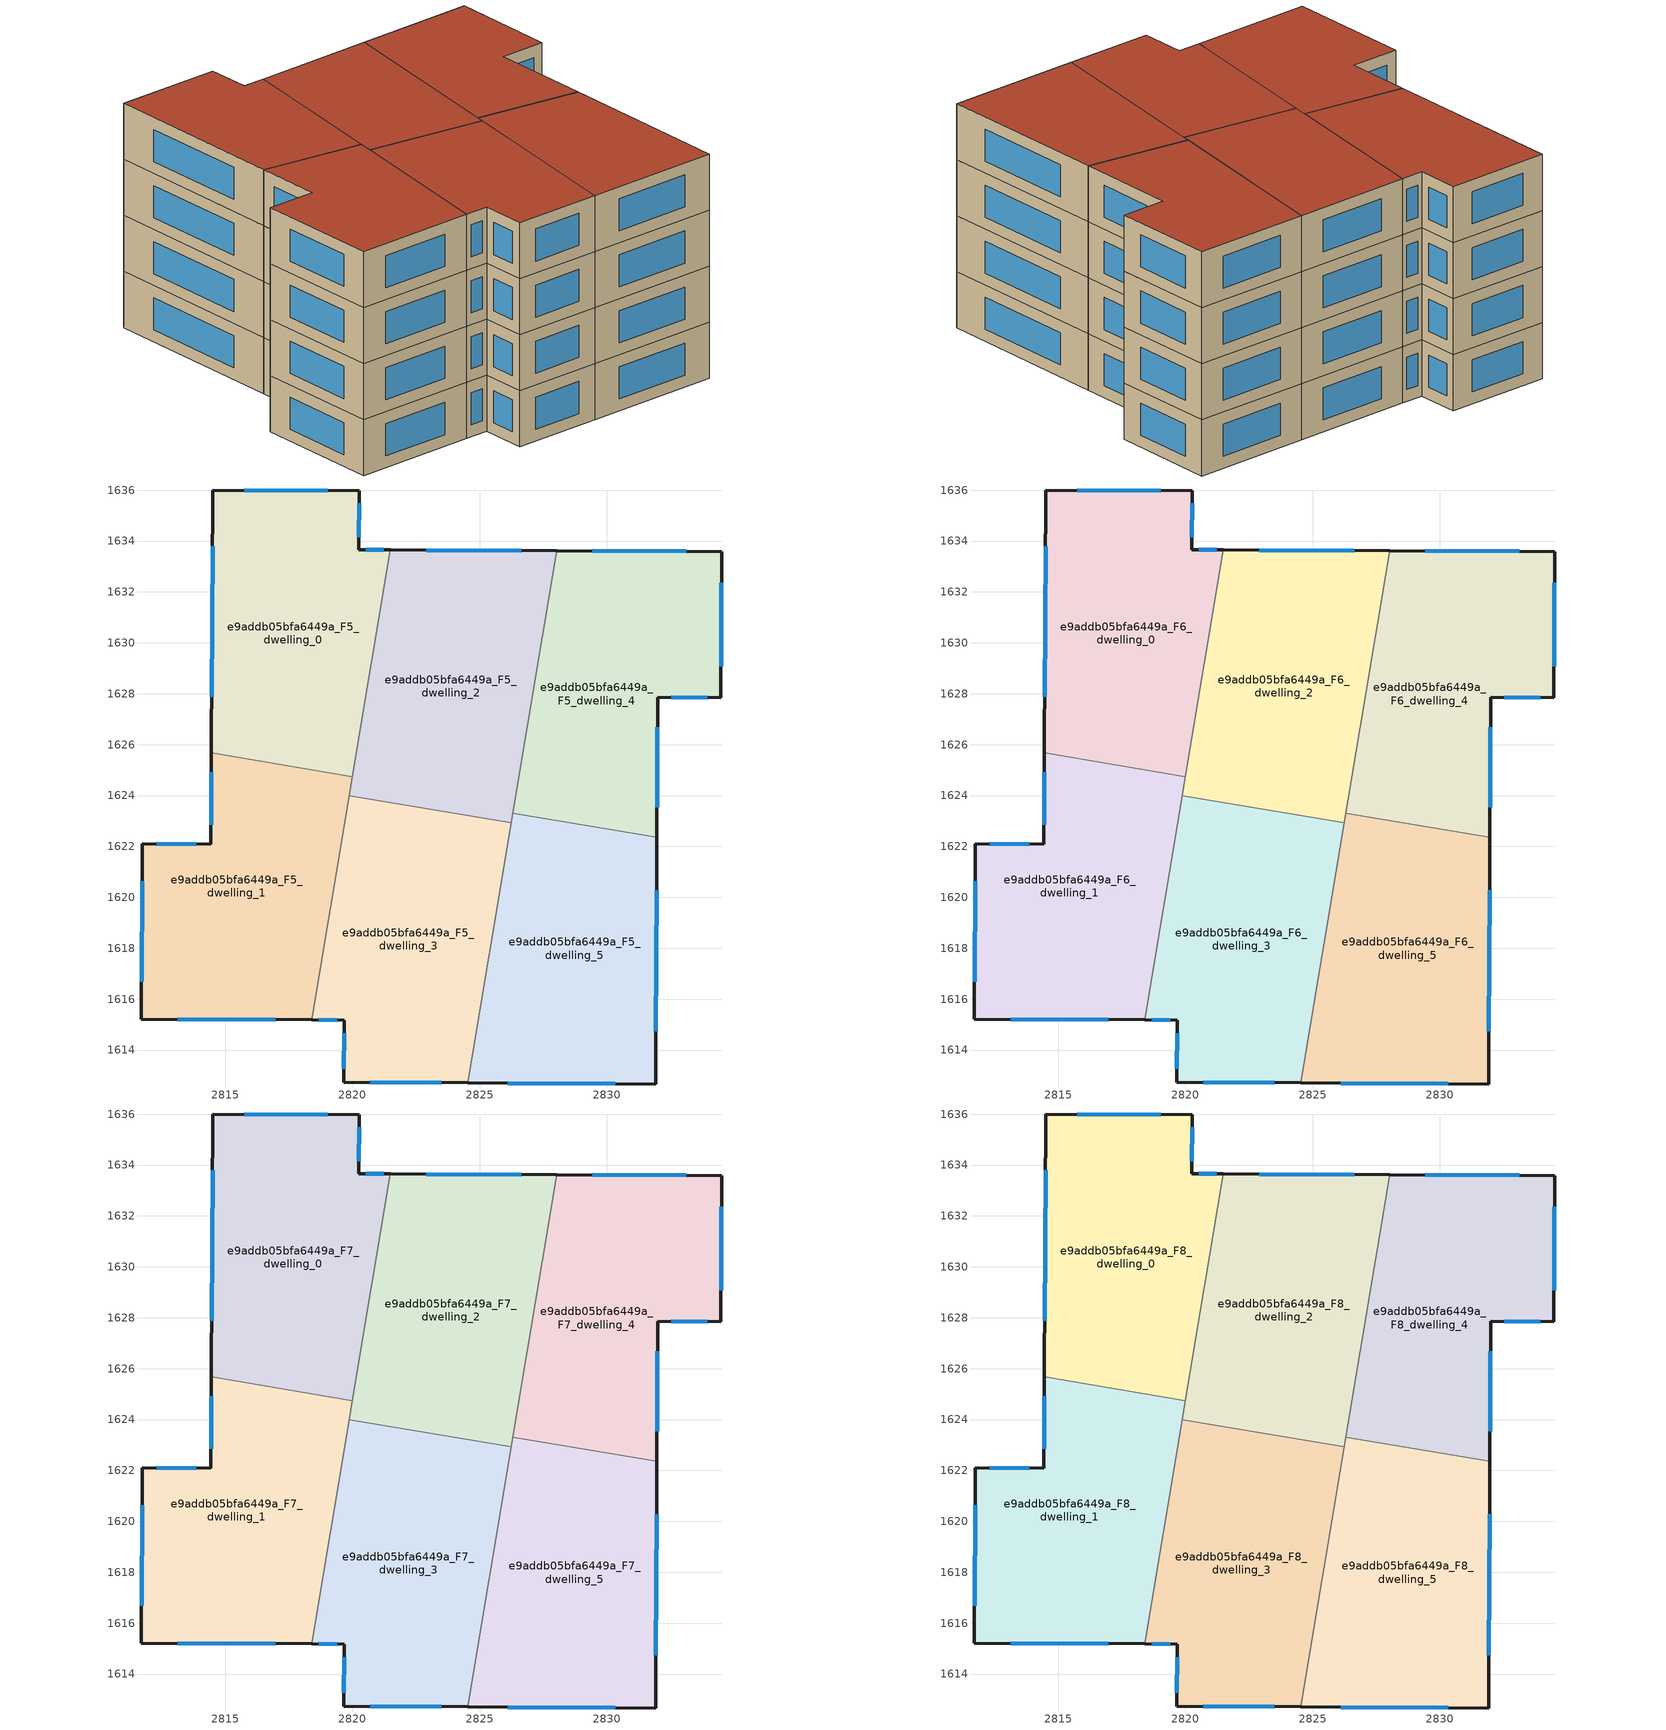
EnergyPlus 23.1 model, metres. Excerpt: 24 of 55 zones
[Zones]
e9addb05bfa6449a_F5_dwelling_0
 floor to e9addb05bfa6449a_F4_dwelling_0 (EU_floor_Construction): 2820.27,1635.98 2820.26,1633.66 2821.49,1633.65 2820,1624.75 2814.46,1625.67 2814.52,1636 z15
 wall outside (EU_wall_Construction): 2821.49,1633.65 2820.26,1633.66 2820.27,1635.98 2814.52,1636 2814.46,1625.67 z15:18
 wall to e9addb05bfa6449a_F5_dwelling_1 (EU_wall_Construction): 2814.46,1625.67 2820,1624.75 z15:18
 wall to e9addb05bfa6449a_F5_dwelling_2 (EU_wall_Construction): 2820,1624.75 2821.49,1633.65 z15:18
 window (EU_Window_Construction): 2820.26,1634.15 2820.27,1635.48 / 2821.23,1633.65 2820.52,1633.65 / 2814.51,1633.79 2814.48,1627.89 / 2819.04,1635.98 2815.75,1636 z15.64:17.36
e9addb05bfa6449a_F5_dwelling_1
 floor to e9addb05bfa6449a_F4_dwelling_1 (EU_floor_Construction): 2820,1624.75 2818.4,1615.18 2811.71,1615.22 2811.74,1622.1 2814.44,1622.09 2814.46,1625.67 z15
 wall outside (EU_wall_Construction): 2814.46,1625.67 2814.44,1622.09 2811.74,1622.1 2811.71,1615.22 2818.4,1615.18 z15:18
 wall to e9addb05bfa6449a_F5_dwelling_3 (EU_wall_Construction): 2818.4,1615.18 2819.87,1623.99 z15:18
 wall to e9addb05bfa6449a_F5_dwelling_2 (EU_wall_Construction): 2819.87,1623.99 2820,1624.75 z15:18
 window (EU_Window_Construction): 2813.14,1615.21 2816.96,1615.19 / 2811.74,1620.62 2811.72,1616.69 / 2813.87,1622.09 2812.32,1622.1 / 2814.46,1624.91 2814.45,1622.85 z15.64:17.36
e9addb05bfa6449a_F5_dwelling_2
 floor to e9addb05bfa6449a_F4_dwelling_2 (EU_floor_Construction): 2828.04,1633.62 2826.24,1622.92 2819.87,1623.99 2821.49,1633.65 z15
 wall outside (EU_wall_Construction): 2828.04,1633.62 2821.49,1633.65 z15:18
 wall to e9addb05bfa6449a_F5_dwelling_3 (EU_wall_Construction): 2819.87,1623.99 2826.24,1622.92 z15:18
 wall to e9addb05bfa6449a_F5_dwelling_4 (EU_wall_Construction): 2826.31,1623.31 2828.04,1633.62 z15:18
 wall to e9addb05bfa6449a_F5_dwelling_5 (EU_wall_Construction): 2826.24,1622.92 2826.31,1623.31 z15:18
 window (EU_Window_Construction): 2826.64,1633.62 2822.9,1633.64 z15.64:17.36
e9addb05bfa6449a_F5_dwelling_3
 floor to e9addb05bfa6449a_F4_dwelling_3 (EU_floor_Construction): 2826.24,1622.92 2824.53,1612.71 2819.66,1612.74 2819.68,1615.18 2818.4,1615.18 2819.87,1623.99 z15
 wall outside (EU_wall_Construction): 2818.4,1615.18 2819.68,1615.18 2819.66,1612.74 2824.53,1612.71 z15:18
 wall to e9addb05bfa6449a_F5_dwelling_5 (EU_wall_Construction): 2824.53,1612.71 2826.24,1622.92 z15:18
 window (EU_Window_Construction): 2820.7,1612.73 2823.49,1612.71 / 2819.68,1614.65 2819.66,1613.26 / 2818.67,1615.18 2819.4,1615.18 z15.64:17.36
e9addb05bfa6449a_F5_dwelling_4
 floor to e9addb05bfa6449a_F4_dwelling_4 (EU_floor_Construction): 2834.51,1633.59 2834.48,1627.85 2831.99,1627.86 2831.97,1622.36 2826.31,1623.31 2828.04,1633.62 z15
 wall outside (EU_wall_Construction): 2831.97,1622.36 2831.99,1627.86 2834.48,1627.85 2834.51,1633.59 2828.04,1633.62 z15:18
 wall to e9addb05bfa6449a_F5_dwelling_5 (EU_wall_Construction): 2826.31,1623.31 2831.97,1622.36 z15:18
 window (EU_Window_Construction): 2834.49,1629.08 2834.5,1632.36 / 2832.53,1627.86 2833.95,1627.85 / 2831.97,1623.54 2831.99,1626.68 / 2833.12,1633.59 2829.42,1633.61 z15.64:17.36
e9addb05bfa6449a_F5_dwelling_5
 floor to e9addb05bfa6449a_F4_dwelling_5 (EU_floor_Construction): 2831.97,1622.36 2831.92,1612.67 2824.53,1612.71 2826.31,1623.31 z15
 wall outside (EU_wall_Construction): 2824.53,1612.71 2831.92,1612.67 2831.97,1622.36 z15:18
 window (EU_Window_Construction): 2831.93,1614.74 2831.96,1620.28 / 2826.11,1612.7 2830.34,1612.67 z15.64:17.36
e9addb05bfa6449a_F6_dwelling_0
 floor to e9addb05bfa6449a_F5_dwelling_0 (EU_floor_Construction): 2820.27,1635.98 2820.26,1633.66 2821.49,1633.65 2820,1624.75 2814.46,1625.67 2814.52,1636 z18
 wall outside (EU_wall_Construction): 2821.49,1633.65 2820.26,1633.66 2820.27,1635.98 2814.52,1636 2814.46,1625.67 z18:21
 wall to e9addb05bfa6449a_F6_dwelling_1 (EU_wall_Construction): 2814.46,1625.67 2820,1624.75 z18:21
 wall to e9addb05bfa6449a_F6_dwelling_2 (EU_wall_Construction): 2820,1624.75 2821.49,1633.65 z18:21
 window (EU_Window_Construction): 2820.26,1634.15 2820.27,1635.48 / 2821.23,1633.65 2820.52,1633.65 / 2814.51,1633.79 2814.48,1627.89 / 2819.04,1635.98 2815.75,1636 z18.64:20.36
e9addb05bfa6449a_F6_dwelling_1
 floor to e9addb05bfa6449a_F5_dwelling_1 (EU_floor_Construction): 2820,1624.75 2818.4,1615.18 2811.71,1615.22 2811.74,1622.1 2814.44,1622.09 2814.46,1625.67 z18
 wall outside (EU_wall_Construction): 2814.46,1625.67 2814.44,1622.09 2811.74,1622.1 2811.71,1615.22 2818.4,1615.18 z18:21
 wall to e9addb05bfa6449a_F6_dwelling_3 (EU_wall_Construction): 2818.4,1615.18 2819.87,1623.99 z18:21
 wall to e9addb05bfa6449a_F6_dwelling_2 (EU_wall_Construction): 2819.87,1623.99 2820,1624.75 z18:21
 window (EU_Window_Construction): 2813.14,1615.21 2816.96,1615.19 / 2811.74,1620.62 2811.72,1616.69 / 2813.87,1622.09 2812.32,1622.1 / 2814.46,1624.91 2814.45,1622.85 z18.64:20.36
e9addb05bfa6449a_F6_dwelling_2
 floor to e9addb05bfa6449a_F5_dwelling_2 (EU_floor_Construction): 2828.04,1633.62 2826.24,1622.92 2819.87,1623.99 2821.49,1633.65 z18
 wall outside (EU_wall_Construction): 2828.04,1633.62 2821.49,1633.65 z18:21
 wall to e9addb05bfa6449a_F6_dwelling_3 (EU_wall_Construction): 2819.87,1623.99 2826.24,1622.92 z18:21
 wall to e9addb05bfa6449a_F6_dwelling_4 (EU_wall_Construction): 2826.31,1623.31 2828.04,1633.62 z18:21
 wall to e9addb05bfa6449a_F6_dwelling_5 (EU_wall_Construction): 2826.24,1622.92 2826.31,1623.31 z18:21
 window (EU_Window_Construction): 2826.64,1633.62 2822.9,1633.64 z18.64:20.36
e9addb05bfa6449a_F6_dwelling_3
 floor to e9addb05bfa6449a_F5_dwelling_3 (EU_floor_Construction): 2826.24,1622.92 2824.53,1612.71 2819.66,1612.74 2819.68,1615.18 2818.4,1615.18 2819.87,1623.99 z18
 wall outside (EU_wall_Construction): 2818.4,1615.18 2819.68,1615.18 2819.66,1612.74 2824.53,1612.71 z18:21
 wall to e9addb05bfa6449a_F6_dwelling_5 (EU_wall_Construction): 2824.53,1612.71 2826.24,1622.92 z18:21
 window (EU_Window_Construction): 2820.7,1612.73 2823.49,1612.71 / 2819.68,1614.65 2819.66,1613.26 / 2818.67,1615.18 2819.4,1615.18 z18.64:20.36
e9addb05bfa6449a_F6_dwelling_4
 floor to e9addb05bfa6449a_F5_dwelling_4 (EU_floor_Construction): 2834.51,1633.59 2834.48,1627.85 2831.99,1627.86 2831.97,1622.36 2826.31,1623.31 2828.04,1633.62 z18
 wall outside (EU_wall_Construction): 2831.97,1622.36 2831.99,1627.86 2834.48,1627.85 2834.51,1633.59 2828.04,1633.62 z18:21
 wall to e9addb05bfa6449a_F6_dwelling_5 (EU_wall_Construction): 2826.31,1623.31 2831.97,1622.36 z18:21
 window (EU_Window_Construction): 2834.49,1629.08 2834.5,1632.36 / 2832.53,1627.86 2833.95,1627.85 / 2831.97,1623.54 2831.99,1626.68 / 2833.12,1633.59 2829.42,1633.61 z18.64:20.36
e9addb05bfa6449a_F6_dwelling_5
 floor to e9addb05bfa6449a_F5_dwelling_5 (EU_floor_Construction): 2831.97,1622.36 2831.92,1612.67 2824.53,1612.71 2826.31,1623.31 z18
 wall outside (EU_wall_Construction): 2824.53,1612.71 2831.92,1612.67 2831.97,1622.36 z18:21
 window (EU_Window_Construction): 2831.93,1614.74 2831.96,1620.28 / 2826.11,1612.7 2830.34,1612.67 z18.64:20.36
e9addb05bfa6449a_F7_dwelling_0
 floor to e9addb05bfa6449a_F6_dwelling_0 (EU_floor_Construction): 2820.27,1635.98 2820.26,1633.66 2821.49,1633.65 2820,1624.75 2814.46,1625.67 2814.52,1636 z21
 wall outside (EU_wall_Construction): 2821.49,1633.65 2820.26,1633.66 2820.27,1635.98 2814.52,1636 2814.46,1625.67 z21:24
 wall to e9addb05bfa6449a_F7_dwelling_1 (EU_wall_Construction): 2814.46,1625.67 2820,1624.75 z21:24
 wall to e9addb05bfa6449a_F7_dwelling_2 (EU_wall_Construction): 2820,1624.75 2821.49,1633.65 z21:24
 window (EU_Window_Construction): 2820.26,1634.15 2820.27,1635.48 / 2821.23,1633.65 2820.52,1633.65 / 2814.51,1633.79 2814.48,1627.89 / 2819.04,1635.98 2815.75,1636 z21.64:23.36
e9addb05bfa6449a_F7_dwelling_1
 floor to e9addb05bfa6449a_F6_dwelling_1 (EU_floor_Construction): 2820,1624.75 2818.4,1615.18 2811.71,1615.22 2811.74,1622.1 2814.44,1622.09 2814.46,1625.67 z21
 wall outside (EU_wall_Construction): 2814.46,1625.67 2814.44,1622.09 2811.74,1622.1 2811.71,1615.22 2818.4,1615.18 z21:24
 wall to e9addb05bfa6449a_F7_dwelling_3 (EU_wall_Construction): 2818.4,1615.18 2819.87,1623.99 z21:24
 wall to e9addb05bfa6449a_F7_dwelling_2 (EU_wall_Construction): 2819.87,1623.99 2820,1624.75 z21:24
 window (EU_Window_Construction): 2813.14,1615.21 2816.96,1615.19 / 2811.74,1620.62 2811.72,1616.69 / 2813.87,1622.09 2812.32,1622.1 / 2814.46,1624.91 2814.45,1622.85 z21.64:23.36
e9addb05bfa6449a_F7_dwelling_2
 floor to e9addb05bfa6449a_F6_dwelling_2 (EU_floor_Construction): 2828.04,1633.62 2826.24,1622.92 2819.87,1623.99 2821.49,1633.65 z21
 wall outside (EU_wall_Construction): 2828.04,1633.62 2821.49,1633.65 z21:24
 wall to e9addb05bfa6449a_F7_dwelling_3 (EU_wall_Construction): 2819.87,1623.99 2826.24,1622.92 z21:24
 wall to e9addb05bfa6449a_F7_dwelling_4 (EU_wall_Construction): 2826.31,1623.31 2828.04,1633.62 z21:24
 wall to e9addb05bfa6449a_F7_dwelling_5 (EU_wall_Construction): 2826.24,1622.92 2826.31,1623.31 z21:24
 window (EU_Window_Construction): 2826.64,1633.62 2822.9,1633.64 z21.64:23.36
e9addb05bfa6449a_F7_dwelling_3
 floor to e9addb05bfa6449a_F6_dwelling_3 (EU_floor_Construction): 2826.24,1622.92 2824.53,1612.71 2819.66,1612.74 2819.68,1615.18 2818.4,1615.18 2819.87,1623.99 z21
 wall outside (EU_wall_Construction): 2818.4,1615.18 2819.68,1615.18 2819.66,1612.74 2824.53,1612.71 z21:24
 wall to e9addb05bfa6449a_F7_dwelling_5 (EU_wall_Construction): 2824.53,1612.71 2826.24,1622.92 z21:24
 window (EU_Window_Construction): 2820.7,1612.73 2823.49,1612.71 / 2819.68,1614.65 2819.66,1613.26 / 2818.67,1615.18 2819.4,1615.18 z21.64:23.36
e9addb05bfa6449a_F7_dwelling_4
 floor to e9addb05bfa6449a_F6_dwelling_4 (EU_floor_Construction): 2834.51,1633.59 2834.48,1627.85 2831.99,1627.86 2831.97,1622.36 2826.31,1623.31 2828.04,1633.62 z21
 wall outside (EU_wall_Construction): 2831.97,1622.36 2831.99,1627.86 2834.48,1627.85 2834.51,1633.59 2828.04,1633.62 z21:24
 wall to e9addb05bfa6449a_F7_dwelling_5 (EU_wall_Construction): 2826.31,1623.31 2831.97,1622.36 z21:24
 window (EU_Window_Construction): 2834.49,1629.08 2834.5,1632.36 / 2832.53,1627.86 2833.95,1627.85 / 2831.97,1623.54 2831.99,1626.68 / 2833.12,1633.59 2829.42,1633.61 z21.64:23.36
e9addb05bfa6449a_F7_dwelling_5
 floor to e9addb05bfa6449a_F6_dwelling_5 (EU_floor_Construction): 2831.97,1622.36 2831.92,1612.67 2824.53,1612.71 2826.31,1623.31 z21
 wall outside (EU_wall_Construction): 2824.53,1612.71 2831.92,1612.67 2831.97,1622.36 z21:24
 window (EU_Window_Construction): 2831.93,1614.74 2831.96,1620.28 / 2826.11,1612.7 2830.34,1612.67 z21.64:23.36
e9addb05bfa6449a_F8_dwelling_0
 floor to e9addb05bfa6449a_F7_dwelling_0 (EU_floor_Construction): 2820.27,1635.98 2820.26,1633.66 2821.49,1633.65 2820,1624.75 2814.46,1625.67 2814.52,1636 z24
 wall outside (EU_wall_Construction): 2821.49,1633.65 2820.26,1633.66 2820.27,1635.98 2814.52,1636 2814.46,1625.67 z24:27
 wall to e9addb05bfa6449a_F8_dwelling_1 (EU_wall_Construction): 2814.46,1625.67 2820,1624.75 z24:27
 wall to e9addb05bfa6449a_F8_dwelling_2 (EU_wall_Construction): 2820,1624.75 2821.49,1633.65 z24:27
 window (EU_Window_Construction): 2820.26,1634.15 2820.27,1635.48 / 2821.23,1633.65 2820.52,1633.65 / 2814.51,1633.79 2814.48,1627.89 / 2819.04,1635.98 2815.75,1636 z24.64:26.36
 roof outside (EU_roof_Construction): 2820,1624.75 2821.49,1633.65 2820.26,1633.66 2820.27,1635.98 2814.52,1636 2814.46,1625.67 z27
e9addb05bfa6449a_F8_dwelling_1
 floor to e9addb05bfa6449a_F7_dwelling_1 (EU_floor_Construction): 2820,1624.75 2818.4,1615.18 2811.71,1615.22 2811.74,1622.1 2814.44,1622.09 2814.46,1625.67 z24
 wall outside (EU_wall_Construction): 2814.46,1625.67 2814.44,1622.09 2811.74,1622.1 2811.71,1615.22 2818.4,1615.18 z24:27
 wall to e9addb05bfa6449a_F8_dwelling_3 (EU_wall_Construction): 2818.4,1615.18 2819.87,1623.99 z24:27
 wall to e9addb05bfa6449a_F8_dwelling_2 (EU_wall_Construction): 2819.87,1623.99 2820,1624.75 z24:27
 window (EU_Window_Construction): 2813.14,1615.21 2816.96,1615.19 / 2811.74,1620.62 2811.72,1616.69 / 2813.87,1622.09 2812.32,1622.1 / 2814.46,1624.91 2814.45,1622.85 z24.64:26.36
 roof outside (EU_roof_Construction): 2818.4,1615.18 2820,1624.75 2814.46,1625.67 2814.44,1622.09 2811.74,1622.1 2811.71,1615.22 z27
e9addb05bfa6449a_F8_dwelling_2
 floor to e9addb05bfa6449a_F7_dwelling_2 (EU_floor_Construction): 2828.04,1633.62 2826.24,1622.92 2819.87,1623.99 2821.49,1633.65 z24
 wall outside (EU_wall_Construction): 2828.04,1633.62 2821.49,1633.65 z24:27
 wall to e9addb05bfa6449a_F8_dwelling_3 (EU_wall_Construction): 2819.87,1623.99 2826.24,1622.92 z24:27
 wall to e9addb05bfa6449a_F8_dwelling_4 (EU_wall_Construction): 2826.31,1623.31 2828.04,1633.62 z24:27
 wall to e9addb05bfa6449a_F8_dwelling_5 (EU_wall_Construction): 2826.24,1622.92 2826.31,1623.31 z24:27
 window (EU_Window_Construction): 2826.64,1633.62 2822.9,1633.64 z24.64:26.36
 roof outside (EU_roof_Construction): 2826.24,1622.92 2828.04,1633.62 2821.49,1633.65 2819.87,1623.99 z27
e9addb05bfa6449a_F8_dwelling_3
 floor to e9addb05bfa6449a_F7_dwelling_3 (EU_floor_Construction): 2826.24,1622.92 2824.53,1612.71 2819.66,1612.74 2819.68,1615.18 2818.4,1615.18 2819.87,1623.99 z24
 wall outside (EU_wall_Construction): 2818.4,1615.18 2819.68,1615.18 2819.66,1612.74 2824.53,1612.71 z24:27
 wall to e9addb05bfa6449a_F8_dwelling_5 (EU_wall_Construction): 2824.53,1612.71 2826.24,1622.92 z24:27
 window (EU_Window_Construction): 2820.7,1612.73 2823.49,1612.71 / 2819.68,1614.65 2819.66,1613.26 / 2818.67,1615.18 2819.4,1615.18 z24.64:26.36
 roof outside (EU_roof_Construction): 2824.53,1612.71 2826.24,1622.92 2819.87,1623.99 2818.4,1615.18 2819.68,1615.18 2819.66,1612.74 z27
e9addb05bfa6449a_F8_dwelling_4
 floor to e9addb05bfa6449a_F7_dwelling_4 (EU_floor_Construction): 2834.51,1633.59 2834.48,1627.85 2831.99,1627.86 2831.97,1622.36 2826.31,1623.31 2828.04,1633.62 z24
 wall outside (EU_wall_Construction): 2831.97,1622.36 2831.99,1627.86 2834.48,1627.85 2834.51,1633.59 2828.04,1633.62 z24:27
 wall to e9addb05bfa6449a_F8_dwelling_5 (EU_wall_Construction): 2826.31,1623.31 2831.97,1622.36 z24:27
 window (EU_Window_Construction): 2834.49,1629.08 2834.5,1632.36 / 2832.53,1627.86 2833.95,1627.85 / 2831.97,1623.54 2831.99,1626.68 / 2833.12,1633.59 2829.42,1633.61 z24.64:26.36
 roof outside (EU_roof_Construction): 2831.97,1622.36 2831.99,1627.86 2834.48,1627.85 2834.51,1633.59 2828.04,1633.62 2826.31,1623.31 z27
e9addb05bfa6449a_F8_dwelling_5
 floor to e9addb05bfa6449a_F7_dwelling_5 (EU_floor_Construction): 2831.97,1622.36 2831.92,1612.67 2824.53,1612.71 2826.31,1623.31 z24
 wall outside (EU_wall_Construction): 2824.53,1612.71 2831.92,1612.67 2831.97,1622.36 z24:27
 window (EU_Window_Construction): 2831.93,1614.74 2831.96,1620.28 / 2826.11,1612.7 2830.34,1612.67 z24.64:26.36
 roof outside (EU_roof_Construction): 2831.92,1612.67 2831.97,1622.36 2826.31,1623.31 2824.53,1612.71 z27
[Building]
EU S2 Campaign: North Axis=0; Terrain=City; Solar Distribution=FullExterior
[Site:Location]
Yerevan-Zvartnots.Intl.AP: Latitude=40.15; Longitude=44.383; Time Zone=4; Elevation=854
[SizingPeriod:WeatherFileDays]
AnnualSizingPeriod: Begin Month=1; Begin Day of Month=1; End Month=12; End Day of Month=31; Day of Week for Start Day=Monday; Use Weather File Daylight Saving Period=No; Use Weather File Rain and Snow Indicators=No
[MATERIAL]
EU_InternalMass_Material: Roughness=MediumRough; Thickness=0.1; Conductivity=1; Density=1800; Specific Heat=900; Thermal Absorptance=0.9; Solar Absorptance=0.7; Visible Absorptance=0.7
[MATERIAL:NOMASS] Roughness=MediumRough; Thermal Absorptance=0.9; Solar Absorptance=0.7; Visible Absorptance=0.7
Name | Thermal Resistance
EU_wall_NoMass | 1.05043
EU_roof_NoMass | 1.45357
EU_floor_NoMass | 0.478065
[WINDOWMATERIAL:SIMPLEGLAZINGSYSTEM]
EU_Window_SimpleGlazing: UFactor=2.5566; Solar Heat Gain Coefficient=0.75; Visible Transmittance=0.75
[CONSTRUCTION]
EU_wall_Construction: EU_wall_NoMass
EU_roof_Construction: EU_roof_NoMass
EU_floor_Construction: EU_floor_NoMass
EU_Window_Construction: EU_Window_SimpleGlazing
EU_InternalMass_Construction: EU_InternalMass_Material
[ZONE] Type=1; Multiplier=1; Ceiling Height=autocalculate; Floor Area=autocalculate; Part of Total Floor Area=Yes
Name | Volume
e9addb05bfa6449a_F5_dwelling_0; e9addb05bfa6449a_F6_dwelling_0; e9addb05bfa6449a_F7_dwelling_0; e9addb05bfa6449a_F8_dwelling_0 | 199.968
e9addb05bfa6449a_F5_dwelling_1; e9addb05bfa6449a_F6_dwelling_1; e9addb05bfa6449a_F7_dwelling_1; e9addb05bfa6449a_F8_dwelling_1; e9addb05bfa6449a_F5_dwelling_2; e9addb05bfa6449a_F6_dwelling_2; e9addb05bfa6449a_F7_dwelling_2; e9addb05bfa6449a_F8_dwelling_2 | 199.969
e9addb05bfa6449a_F5_dwelling_3; e9addb05bfa6449a_F6_dwelling_3; e9addb05bfa6449a_F7_dwelling_3; e9addb05bfa6449a_F8_dwelling_3 | 199.984
e9addb05bfa6449a_F5_dwelling_4; e9addb05bfa6449a_F6_dwelling_4; e9addb05bfa6449a_F7_dwelling_4; e9addb05bfa6449a_F8_dwelling_4 | 199.967
e9addb05bfa6449a_F5_dwelling_5; e9addb05bfa6449a_F6_dwelling_5; e9addb05bfa6449a_F7_dwelling_5; e9addb05bfa6449a_F8_dwelling_5 | 199.959
[INTERNALMASS] Construction=EU_InternalMass_Construction
Name | Zone or ZoneList | Surface Area
e9addb05bfa6449a_F5_dwelling_0_EU_InternalMass | e9addb05bfa6449a_F5_dwelling_0 | 66.6575
e9addb05bfa6449a_F5_dwelling_1_EU_InternalMass | e9addb05bfa6449a_F5_dwelling_1 | 66.6549
e9addb05bfa6449a_F5_dwelling_2_EU_InternalMass | e9addb05bfa6449a_F5_dwelling_2 | 66.6545
e9addb05bfa6449a_F5_dwelling_3_EU_InternalMass | e9addb05bfa6449a_F5_dwelling_3 | 66.6622
e9addb05bfa6449a_F5_dwelling_4_EU_InternalMass | e9addb05bfa6449a_F5_dwelling_4 | 66.6549
e9addb05bfa6449a_F5_dwelling_5_EU_InternalMass | e9addb05bfa6449a_F5_dwelling_5 | 66.6545
e9addb05bfa6449a_F6_dwelling_0_EU_InternalMass | e9addb05bfa6449a_F6_dwelling_0 | 66.6575
e9addb05bfa6449a_F6_dwelling_1_EU_InternalMass | e9addb05bfa6449a_F6_dwelling_1 | 66.6549
e9addb05bfa6449a_F6_dwelling_2_EU_InternalMass | e9addb05bfa6449a_F6_dwelling_2 | 66.6545
e9addb05bfa6449a_F6_dwelling_3_EU_InternalMass | e9addb05bfa6449a_F6_dwelling_3 | 66.6622
e9addb05bfa6449a_F6_dwelling_4_EU_InternalMass | e9addb05bfa6449a_F6_dwelling_4 | 66.6549
e9addb05bfa6449a_F6_dwelling_5_EU_InternalMass | e9addb05bfa6449a_F6_dwelling_5 | 66.6545
e9addb05bfa6449a_F7_dwelling_0_EU_InternalMass | e9addb05bfa6449a_F7_dwelling_0 | 66.6575
e9addb05bfa6449a_F7_dwelling_1_EU_InternalMass | e9addb05bfa6449a_F7_dwelling_1 | 66.6549
e9addb05bfa6449a_F7_dwelling_2_EU_InternalMass | e9addb05bfa6449a_F7_dwelling_2 | 66.6545
e9addb05bfa6449a_F7_dwelling_3_EU_InternalMass | e9addb05bfa6449a_F7_dwelling_3 | 66.6622
e9addb05bfa6449a_F7_dwelling_4_EU_InternalMass | e9addb05bfa6449a_F7_dwelling_4 | 66.6549
e9addb05bfa6449a_F7_dwelling_5_EU_InternalMass | e9addb05bfa6449a_F7_dwelling_5 | 66.6545
e9addb05bfa6449a_F8_dwelling_0_EU_InternalMass | e9addb05bfa6449a_F8_dwelling_0 | 66.6575
e9addb05bfa6449a_F8_dwelling_1_EU_InternalMass | e9addb05bfa6449a_F8_dwelling_1 | 66.6549
e9addb05bfa6449a_F8_dwelling_2_EU_InternalMass | e9addb05bfa6449a_F8_dwelling_2 | 66.6545
e9addb05bfa6449a_F8_dwelling_3_EU_InternalMass | e9addb05bfa6449a_F8_dwelling_3 | 66.6622
e9addb05bfa6449a_F8_dwelling_4_EU_InternalMass | e9addb05bfa6449a_F8_dwelling_4 | 66.6549
e9addb05bfa6449a_F8_dwelling_5_EU_InternalMass | e9addb05bfa6449a_F8_dwelling_5 | 66.6545
[OTHEREQUIPMENT] Fuel Type=Electricity; Design Level Calculation Method=Watts/Area; Power per Zone Floor Area=1; Fraction Latent=0; Fraction Radiant=0; Fraction Lost=0; Carbon Dioxide Generation Rate=0; EndUse Subcategory=EU_Step8_InternalGains
Name | Zone or ZoneList or Space or SpaceList | Schedule
EU_Step8_InternalGain_e9addb05bfa6449a_F5_dwelling_0_f000 | e9addb05bfa6449a_F5_dwelling_0 | EU_Step8_GainSchedule_e9addb05bfa6449a_F5_dwelling_0_f000
EU_Step8_InternalGain_e9addb05bfa6449a_F5_dwelling_1_f000 | e9addb05bfa6449a_F5_dwelling_1 | EU_Step8_GainSchedule_e9addb05bfa6449a_F5_dwelling_1_f000
EU_Step8_InternalGain_e9addb05bfa6449a_F5_dwelling_2_f000 | e9addb05bfa6449a_F5_dwelling_2 | EU_Step8_GainSchedule_e9addb05bfa6449a_F5_dwelling_2_f000
EU_Step8_InternalGain_e9addb05bfa6449a_F5_dwelling_3_f000 | e9addb05bfa6449a_F5_dwelling_3 | EU_Step8_GainSchedule_e9addb05bfa6449a_F5_dwelling_3_f000
EU_Step8_InternalGain_e9addb05bfa6449a_F5_dwelling_4_f000 | e9addb05bfa6449a_F5_dwelling_4 | EU_Step8_GainSchedule_e9addb05bfa6449a_F5_dwelling_4_f000
EU_Step8_InternalGain_e9addb05bfa6449a_F5_dwelling_5_f000 | e9addb05bfa6449a_F5_dwelling_5 | EU_Step8_GainSchedule_e9addb05bfa6449a_F5_dwelling_5_f000
EU_Step8_InternalGain_e9addb05bfa6449a_F6_dwelling_0_f000 | e9addb05bfa6449a_F6_dwelling_0 | EU_Step8_GainSchedule_e9addb05bfa6449a_F6_dwelling_0_f000
EU_Step8_InternalGain_e9addb05bfa6449a_F6_dwelling_1_f000 | e9addb05bfa6449a_F6_dwelling_1 | EU_Step8_GainSchedule_e9addb05bfa6449a_F6_dwelling_1_f000
EU_Step8_InternalGain_e9addb05bfa6449a_F6_dwelling_2_f000 | e9addb05bfa6449a_F6_dwelling_2 | EU_Step8_GainSchedule_e9addb05bfa6449a_F6_dwelling_2_f000
EU_Step8_InternalGain_e9addb05bfa6449a_F6_dwelling_3_f000 | e9addb05bfa6449a_F6_dwelling_3 | EU_Step8_GainSchedule_e9addb05bfa6449a_F6_dwelling_3_f000
EU_Step8_InternalGain_e9addb05bfa6449a_F6_dwelling_4_f000 | e9addb05bfa6449a_F6_dwelling_4 | EU_Step8_GainSchedule_e9addb05bfa6449a_F6_dwelling_4_f000
EU_Step8_InternalGain_e9addb05bfa6449a_F6_dwelling_5_f000 | e9addb05bfa6449a_F6_dwelling_5 | EU_Step8_GainSchedule_e9addb05bfa6449a_F6_dwelling_5_f000
EU_Step8_InternalGain_e9addb05bfa6449a_F7_dwelling_0_f000 | e9addb05bfa6449a_F7_dwelling_0 | EU_Step8_GainSchedule_e9addb05bfa6449a_F7_dwelling_0_f000
EU_Step8_InternalGain_e9addb05bfa6449a_F7_dwelling_1_f000 | e9addb05bfa6449a_F7_dwelling_1 | EU_Step8_GainSchedule_e9addb05bfa6449a_F7_dwelling_1_f000
EU_Step8_InternalGain_e9addb05bfa6449a_F7_dwelling_2_f000 | e9addb05bfa6449a_F7_dwelling_2 | EU_Step8_GainSchedule_e9addb05bfa6449a_F7_dwelling_2_f000
EU_Step8_InternalGain_e9addb05bfa6449a_F7_dwelling_3_f000 | e9addb05bfa6449a_F7_dwelling_3 | EU_Step8_GainSchedule_e9addb05bfa6449a_F7_dwelling_3_f000
EU_Step8_InternalGain_e9addb05bfa6449a_F7_dwelling_4_f000 | e9addb05bfa6449a_F7_dwelling_4 | EU_Step8_GainSchedule_e9addb05bfa6449a_F7_dwelling_4_f000
EU_Step8_InternalGain_e9addb05bfa6449a_F7_dwelling_5_f000 | e9addb05bfa6449a_F7_dwelling_5 | EU_Step8_GainSchedule_e9addb05bfa6449a_F7_dwelling_5_f000
EU_Step8_InternalGain_e9addb05bfa6449a_F8_dwelling_0_f000 | e9addb05bfa6449a_F8_dwelling_0 | EU_Step8_GainSchedule_e9addb05bfa6449a_F8_dwelling_0_f000
EU_Step8_InternalGain_e9addb05bfa6449a_F8_dwelling_1_f000 | e9addb05bfa6449a_F8_dwelling_1 | EU_Step8_GainSchedule_e9addb05bfa6449a_F8_dwelling_1_f000
EU_Step8_InternalGain_e9addb05bfa6449a_F8_dwelling_2_f000 | e9addb05bfa6449a_F8_dwelling_2 | EU_Step8_GainSchedule_e9addb05bfa6449a_F8_dwelling_2_f000
EU_Step8_InternalGain_e9addb05bfa6449a_F8_dwelling_3_f000 | e9addb05bfa6449a_F8_dwelling_3 | EU_Step8_GainSchedule_e9addb05bfa6449a_F8_dwelling_3_f000
EU_Step8_InternalGain_e9addb05bfa6449a_F8_dwelling_4_f000 | e9addb05bfa6449a_F8_dwelling_4 | EU_Step8_GainSchedule_e9addb05bfa6449a_F8_dwelling_4_f000
EU_Step8_InternalGain_e9addb05bfa6449a_F8_dwelling_5_f000 | e9addb05bfa6449a_F8_dwelling_5 | EU_Step8_GainSchedule_e9addb05bfa6449a_F8_dwelling_5_f000
[ZONEVENTILATION:DESIGNFLOWRATE] Schedule=EU_AlwaysOn; Design Flow Rate Calculation Method=AirChanges/Hour; Air Changes per Hour=0.557805; Ventilation Type=Natural; Fan Pressure Rise=0; Fan Total Efficiency=1; Constant Term Coefficient=1; Temperature Term Coefficient=0; Velocity Term Coefficient=0; Velocity Squared Term Coefficient=0; Minimum Indoor Temperature=-100; Maximum Indoor Temperature=100; Delta Temperature=-100; Minimum Outdoor Temperature=-100; Maximum Outdoor Temperature=100; Maximum Wind Speed=40
Name | Zone or ZoneList or Space or SpaceList
EU_ConstantAir_e9addb05bfa6449a_F5_dwelling_0 | e9addb05bfa6449a_F5_dwelling_0
EU_ConstantAir_e9addb05bfa6449a_F5_dwelling_1 | e9addb05bfa6449a_F5_dwelling_1
EU_ConstantAir_e9addb05bfa6449a_F5_dwelling_2 | e9addb05bfa6449a_F5_dwelling_2
EU_ConstantAir_e9addb05bfa6449a_F5_dwelling_3 | e9addb05bfa6449a_F5_dwelling_3
EU_ConstantAir_e9addb05bfa6449a_F5_dwelling_4 | e9addb05bfa6449a_F5_dwelling_4
EU_ConstantAir_e9addb05bfa6449a_F5_dwelling_5 | e9addb05bfa6449a_F5_dwelling_5
EU_ConstantAir_e9addb05bfa6449a_F6_dwelling_0 | e9addb05bfa6449a_F6_dwelling_0
EU_ConstantAir_e9addb05bfa6449a_F6_dwelling_1 | e9addb05bfa6449a_F6_dwelling_1
EU_ConstantAir_e9addb05bfa6449a_F6_dwelling_2 | e9addb05bfa6449a_F6_dwelling_2
EU_ConstantAir_e9addb05bfa6449a_F6_dwelling_3 | e9addb05bfa6449a_F6_dwelling_3
EU_ConstantAir_e9addb05bfa6449a_F6_dwelling_4 | e9addb05bfa6449a_F6_dwelling_4
EU_ConstantAir_e9addb05bfa6449a_F6_dwelling_5 | e9addb05bfa6449a_F6_dwelling_5
EU_ConstantAir_e9addb05bfa6449a_F7_dwelling_0 | e9addb05bfa6449a_F7_dwelling_0
EU_ConstantAir_e9addb05bfa6449a_F7_dwelling_1 | e9addb05bfa6449a_F7_dwelling_1
EU_ConstantAir_e9addb05bfa6449a_F7_dwelling_2 | e9addb05bfa6449a_F7_dwelling_2
EU_ConstantAir_e9addb05bfa6449a_F7_dwelling_3 | e9addb05bfa6449a_F7_dwelling_3
EU_ConstantAir_e9addb05bfa6449a_F7_dwelling_4 | e9addb05bfa6449a_F7_dwelling_4
EU_ConstantAir_e9addb05bfa6449a_F7_dwelling_5 | e9addb05bfa6449a_F7_dwelling_5
EU_ConstantAir_e9addb05bfa6449a_F8_dwelling_0 | e9addb05bfa6449a_F8_dwelling_0
EU_ConstantAir_e9addb05bfa6449a_F8_dwelling_1 | e9addb05bfa6449a_F8_dwelling_1
EU_ConstantAir_e9addb05bfa6449a_F8_dwelling_2 | e9addb05bfa6449a_F8_dwelling_2
EU_ConstantAir_e9addb05bfa6449a_F8_dwelling_3 | e9addb05bfa6449a_F8_dwelling_3
EU_ConstantAir_e9addb05bfa6449a_F8_dwelling_4 | e9addb05bfa6449a_F8_dwelling_4
EU_ConstantAir_e9addb05bfa6449a_F8_dwelling_5 | e9addb05bfa6449a_F8_dwelling_5
[HVACTEMPLATE:THERMOSTAT] Constant Heating Setpoint=20; Constant Cooling Setpoint=50
EU_HeatOnly_e9addb05bfa6449a_F0_dwelling_0; EU_HeatOnly_e9addb05bfa6449a_F0_dwelling_1; EU_HeatOnly_e9addb05bfa6449a_F0_dwelling_2; EU_HeatOnly_e9addb05bfa6449a_F0_dwelling_3; EU_HeatOnly_e9addb05bfa6449a_F0_dwelling_4; EU_HeatOnly_e9addb05bfa6449a_F0_dwelling_5; EU_HeatOnly_e9addb05bfa6449a_F0_dwelling_6; EU_HeatOnly_e9addb05bfa6449a_F1_dwelling_0; EU_HeatOnly_e9addb05bfa6449a_F1_dwelling_1; EU_HeatOnly_e9addb05bfa6449a_F1_dwelling_2; EU_HeatOnly_e9addb05bfa6449a_F1_dwelling_3; EU_HeatOnly_e9addb05bfa6449a_F1_dwelling_4; EU_HeatOnly_e9addb05bfa6449a_F1_dwelling_5; EU_HeatOnly_e9addb05bfa6449a_F2_dwelling_0; EU_HeatOnly_e9addb05bfa6449a_F2_dwelling_1; EU_HeatOnly_e9addb05bfa6449a_F2_dwelling_2; EU_HeatOnly_e9addb05bfa6449a_F2_dwelling_3; EU_HeatOnly_e9addb05bfa6449a_F2_dwelling_4; EU_HeatOnly_e9addb05bfa6449a_F2_dwelling_5; EU_HeatOnly_e9addb05bfa6449a_F3_dwelling_0; EU_HeatOnly_e9addb05bfa6449a_F3_dwelling_1; EU_HeatOnly_e9addb05bfa6449a_F3_dwelling_2; EU_HeatOnly_e9addb05bfa6449a_F3_dwelling_3; EU_HeatOnly_e9addb05bfa6449a_F3_dwelling_4; EU_HeatOnly_e9addb05bfa6449a_F3_dwelling_5; EU_HeatOnly_e9addb05bfa6449a_F4_dwelling_0; EU_HeatOnly_e9addb05bfa6449a_F4_dwelling_1; EU_HeatOnly_e9addb05bfa6449a_F4_dwelling_2; EU_HeatOnly_e9addb05bfa6449a_F4_dwelling_3; EU_HeatOnly_e9addb05bfa6449a_F4_dwelling_4; EU_HeatOnly_e9addb05bfa6449a_F4_dwelling_5; EU_HeatOnly_e9addb05bfa6449a_F5_dwelling_0; EU_HeatOnly_e9addb05bfa6449a_F5_dwelling_1; EU_HeatOnly_e9addb05bfa6449a_F5_dwelling_2; EU_HeatOnly_e9addb05bfa6449a_F5_dwelling_3; EU_HeatOnly_e9addb05bfa6449a_F5_dwelling_4; EU_HeatOnly_e9addb05bfa6449a_F5_dwelling_5; EU_HeatOnly_e9addb05bfa6449a_F6_dwelling_0; EU_HeatOnly_e9addb05bfa6449a_F6_dwelling_1; EU_HeatOnly_e9addb05bfa6449a_F6_dwelling_2; EU_HeatOnly_e9addb05bfa6449a_F6_dwelling_3; EU_HeatOnly_e9addb05bfa6449a_F6_dwelling_4; EU_HeatOnly_e9addb05bfa6449a_F6_dwelling_5; EU_HeatOnly_e9addb05bfa6449a_F7_dwelling_0; EU_HeatOnly_e9addb05bfa6449a_F7_dwelling_1; EU_HeatOnly_e9addb05bfa6449a_F7_dwelling_2; EU_HeatOnly_e9addb05bfa6449a_F7_dwelling_3; EU_HeatOnly_e9addb05bfa6449a_F7_dwelling_4; EU_HeatOnly_e9addb05bfa6449a_F7_dwelling_5; EU_HeatOnly_e9addb05bfa6449a_F8_dwelling_0; EU_HeatOnly_e9addb05bfa6449a_F8_dwelling_1; EU_HeatOnly_e9addb05bfa6449a_F8_dwelling_2; EU_HeatOnly_e9addb05bfa6449a_F8_dwelling_3; EU_HeatOnly_e9addb05bfa6449a_F8_dwelling_4; EU_HeatOnly_e9addb05bfa6449a_F8_dwelling_5
[HVACTEMPLATE:ZONE:IDEALLOADSAIRSYSTEM] System Availability Schedule=EU_AlwaysOn; Maximum Heating Supply Air Temperature=50; Minimum Cooling Supply Air Temperature=13; Maximum Heating Supply Air Humidity Ratio=0.0156; Minimum Cooling Supply Air Humidity Ratio=0.0077; Heating Limit=NoLimit; Cooling Limit=NoLimit; Heating Availability Schedule=EU_AlwaysOn; Cooling Availability Schedule=EU_CoolingOff; Dehumidification Control Type=ConstantSensibleHeatRatio; Cooling Sensible Heat Ratio=0.7; Dehumidification Setpoint=60; Humidification Control Type=None; Humidification Setpoint=30; Outdoor Air Method=None; Outdoor Air Flow Rate per Person=0.00944; Outdoor Air Flow Rate per Zone Floor Area=0; Outdoor Air Flow Rate per Zone=0; Demand Controlled Ventilation Type=None; Outdoor Air Economizer Type=NoEconomizer; Heat Recovery Type=None; Sensible Heat Recovery Effectiveness=0.7; Latent Heat Recovery Effectiveness=0.65
Name | Template Thermostat
e9addb05bfa6449a_F5_dwelling_0 | EU_HeatOnly_e9addb05bfa6449a_F5_dwelling_0
e9addb05bfa6449a_F5_dwelling_1 | EU_HeatOnly_e9addb05bfa6449a_F5_dwelling_1
e9addb05bfa6449a_F5_dwelling_2 | EU_HeatOnly_e9addb05bfa6449a_F5_dwelling_2
e9addb05bfa6449a_F5_dwelling_3 | EU_HeatOnly_e9addb05bfa6449a_F5_dwelling_3
e9addb05bfa6449a_F5_dwelling_4 | EU_HeatOnly_e9addb05bfa6449a_F5_dwelling_4
e9addb05bfa6449a_F5_dwelling_5 | EU_HeatOnly_e9addb05bfa6449a_F5_dwelling_5
e9addb05bfa6449a_F6_dwelling_0 | EU_HeatOnly_e9addb05bfa6449a_F6_dwelling_0
e9addb05bfa6449a_F6_dwelling_1 | EU_HeatOnly_e9addb05bfa6449a_F6_dwelling_1
e9addb05bfa6449a_F6_dwelling_2 | EU_HeatOnly_e9addb05bfa6449a_F6_dwelling_2
e9addb05bfa6449a_F6_dwelling_3 | EU_HeatOnly_e9addb05bfa6449a_F6_dwelling_3
e9addb05bfa6449a_F6_dwelling_4 | EU_HeatOnly_e9addb05bfa6449a_F6_dwelling_4
e9addb05bfa6449a_F6_dwelling_5 | EU_HeatOnly_e9addb05bfa6449a_F6_dwelling_5
e9addb05bfa6449a_F7_dwelling_0 | EU_HeatOnly_e9addb05bfa6449a_F7_dwelling_0
e9addb05bfa6449a_F7_dwelling_1 | EU_HeatOnly_e9addb05bfa6449a_F7_dwelling_1
e9addb05bfa6449a_F7_dwelling_2 | EU_HeatOnly_e9addb05bfa6449a_F7_dwelling_2
e9addb05bfa6449a_F7_dwelling_3 | EU_HeatOnly_e9addb05bfa6449a_F7_dwelling_3
e9addb05bfa6449a_F7_dwelling_4 | EU_HeatOnly_e9addb05bfa6449a_F7_dwelling_4
e9addb05bfa6449a_F7_dwelling_5 | EU_HeatOnly_e9addb05bfa6449a_F7_dwelling_5
e9addb05bfa6449a_F8_dwelling_0 | EU_HeatOnly_e9addb05bfa6449a_F8_dwelling_0
e9addb05bfa6449a_F8_dwelling_1 | EU_HeatOnly_e9addb05bfa6449a_F8_dwelling_1
e9addb05bfa6449a_F8_dwelling_2 | EU_HeatOnly_e9addb05bfa6449a_F8_dwelling_2
e9addb05bfa6449a_F8_dwelling_3 | EU_HeatOnly_e9addb05bfa6449a_F8_dwelling_3
e9addb05bfa6449a_F8_dwelling_4 | EU_HeatOnly_e9addb05bfa6449a_F8_dwelling_4
e9addb05bfa6449a_F8_dwelling_5 | EU_HeatOnly_e9addb05bfa6449a_F8_dwelling_5
[SIZING:ZONE] Zone Cooling Design Supply Air Temperature Input Method=SupplyAirTemperature; Zone Cooling Design Supply Air Temperature=13; Zone Heating Design Supply Air Temperature Input Method=SupplyAirTemperature; Zone Heating Design Supply Air Temperature=50; Zone Cooling Design Supply Air Humidity Ratio=0.008; Zone Heating Design Supply Air Humidity Ratio=0.008; Cooling Design Air Flow Method=DesignDay; Cooling Design Air Flow Rate=0; Cooling Minimum Air Flow per Zone Floor Area=0.000762; Cooling Minimum Air Flow=0; Cooling Minimum Air Flow Fraction=0.2; Heating Design Air Flow Method=DesignDay; Heating Design Air Flow Rate=0; Heating Maximum Air Flow per Zone Floor Area=0.002032; Heating Maximum Air Flow=0.141576; Heating Maximum Air Flow Fraction=0.3; Account for Dedicated Outdoor Air System=No; Dedicated Outdoor Air System Control Strategy=NeutralSupplyAir; Dedicated Outdoor Air Low Setpoint Temperature for Design=autosize; Dedicated Outdoor Air High Setpoint Temperature for Design=autosize; Zone Load Sizing Method=Sensible Load Only No Latent Load; Zone Latent Cooling Design Supply Air Humidity Ratio Input Method=HumidityRatioDifference; Zone Cooling Design Supply Air Humidity Ratio Difference=0.005; Zone Latent Heating Design Supply Air Humidity Ratio Input Method=HumidityRatioDifference; Zone Humidification Design Supply Air Humidity Ratio Difference=0.005
e9addb05bfa6449a_F5_dwelling_0; e9addb05bfa6449a_F5_dwelling_1; e9addb05bfa6449a_F5_dwelling_2; e9addb05bfa6449a_F5_dwelling_3; e9addb05bfa6449a_F5_dwelling_4; e9addb05bfa6449a_F5_dwelling_5; e9addb05bfa6449a_F6_dwelling_0; e9addb05bfa6449a_F6_dwelling_1; e9addb05bfa6449a_F6_dwelling_2; e9addb05bfa6449a_F6_dwelling_3; e9addb05bfa6449a_F6_dwelling_4; e9addb05bfa6449a_F6_dwelling_5; e9addb05bfa6449a_F7_dwelling_0; e9addb05bfa6449a_F7_dwelling_1; e9addb05bfa6449a_F7_dwelling_2; e9addb05bfa6449a_F7_dwelling_3; e9addb05bfa6449a_F7_dwelling_4; e9addb05bfa6449a_F7_dwelling_5; e9addb05bfa6449a_F8_dwelling_0; e9addb05bfa6449a_F8_dwelling_1; e9addb05bfa6449a_F8_dwelling_2; e9addb05bfa6449a_F8_dwelling_3; e9addb05bfa6449a_F8_dwelling_4; e9addb05bfa6449a_F8_dwelling_5
[SCHEDULE:CONSTANT]
Name | Hourly Value
EU_AlwaysOn | 1
EU_CoolingOff | 0
[SCHEDULE:FILE] Column Number=1; Rows to Skip at Top=0; Number of Hours of Data=8760; Column Separator=Comma; Interpolate to Timestep=No; Minutes per Item=60; Adjust Schedule for Daylight Savings=Yes
Name | File
EU_Step8_GainSchedule_e9addb05bfa6449a_F5_dwelling_0_f000 | ../../schedules/e9addb05bfa6449a/e9addb05bfa6449a_F5_dwelling_0_f000_gain.csv
EU_Step8_GainSchedule_e9addb05bfa6449a_F5_dwelling_1_f000 | ../../schedules/e9addb05bfa6449a/e9addb05bfa6449a_F5_dwelling_1_f000_gain.csv
EU_Step8_GainSchedule_e9addb05bfa6449a_F5_dwelling_2_f000 | ../../schedules/e9addb05bfa6449a/e9addb05bfa6449a_F5_dwelling_2_f000_gain.csv
EU_Step8_GainSchedule_e9addb05bfa6449a_F5_dwelling_3_f000 | ../../schedules/e9addb05bfa6449a/e9addb05bfa6449a_F5_dwelling_3_f000_gain.csv
EU_Step8_GainSchedule_e9addb05bfa6449a_F5_dwelling_4_f000 | ../../schedules/e9addb05bfa6449a/e9addb05bfa6449a_F5_dwelling_4_f000_gain.csv
EU_Step8_GainSchedule_e9addb05bfa6449a_F5_dwelling_5_f000 | ../../schedules/e9addb05bfa6449a/e9addb05bfa6449a_F5_dwelling_5_f000_gain.csv
EU_Step8_GainSchedule_e9addb05bfa6449a_F6_dwelling_0_f000 | ../../schedules/e9addb05bfa6449a/e9addb05bfa6449a_F6_dwelling_0_f000_gain.csv
EU_Step8_GainSchedule_e9addb05bfa6449a_F6_dwelling_1_f000 | ../../schedules/e9addb05bfa6449a/e9addb05bfa6449a_F6_dwelling_1_f000_gain.csv
EU_Step8_GainSchedule_e9addb05bfa6449a_F6_dwelling_2_f000 | ../../schedules/e9addb05bfa6449a/e9addb05bfa6449a_F6_dwelling_2_f000_gain.csv
EU_Step8_GainSchedule_e9addb05bfa6449a_F6_dwelling_3_f000 | ../../schedules/e9addb05bfa6449a/e9addb05bfa6449a_F6_dwelling_3_f000_gain.csv
EU_Step8_GainSchedule_e9addb05bfa6449a_F6_dwelling_4_f000 | ../../schedules/e9addb05bfa6449a/e9addb05bfa6449a_F6_dwelling_4_f000_gain.csv
EU_Step8_GainSchedule_e9addb05bfa6449a_F6_dwelling_5_f000 | ../../schedules/e9addb05bfa6449a/e9addb05bfa6449a_F6_dwelling_5_f000_gain.csv
EU_Step8_GainSchedule_e9addb05bfa6449a_F7_dwelling_0_f000 | ../../schedules/e9addb05bfa6449a/e9addb05bfa6449a_F7_dwelling_0_f000_gain.csv
EU_Step8_GainSchedule_e9addb05bfa6449a_F7_dwelling_1_f000 | ../../schedules/e9addb05bfa6449a/e9addb05bfa6449a_F7_dwelling_1_f000_gain.csv
EU_Step8_GainSchedule_e9addb05bfa6449a_F7_dwelling_2_f000 | ../../schedules/e9addb05bfa6449a/e9addb05bfa6449a_F7_dwelling_2_f000_gain.csv
EU_Step8_GainSchedule_e9addb05bfa6449a_F7_dwelling_3_f000 | ../../schedules/e9addb05bfa6449a/e9addb05bfa6449a_F7_dwelling_3_f000_gain.csv
EU_Step8_GainSchedule_e9addb05bfa6449a_F7_dwelling_4_f000 | ../../schedules/e9addb05bfa6449a/e9addb05bfa6449a_F7_dwelling_4_f000_gain.csv
EU_Step8_GainSchedule_e9addb05bfa6449a_F7_dwelling_5_f000 | ../../schedules/e9addb05bfa6449a/e9addb05bfa6449a_F7_dwelling_5_f000_gain.csv
EU_Step8_GainSchedule_e9addb05bfa6449a_F8_dwelling_0_f000 | ../../schedules/e9addb05bfa6449a/e9addb05bfa6449a_F8_dwelling_0_f000_gain.csv
EU_Step8_GainSchedule_e9addb05bfa6449a_F8_dwelling_1_f000 | ../../schedules/e9addb05bfa6449a/e9addb05bfa6449a_F8_dwelling_1_f000_gain.csv
EU_Step8_GainSchedule_e9addb05bfa6449a_F8_dwelling_2_f000 | ../../schedules/e9addb05bfa6449a/e9addb05bfa6449a_F8_dwelling_2_f000_gain.csv
EU_Step8_GainSchedule_e9addb05bfa6449a_F8_dwelling_3_f000 | ../../schedules/e9addb05bfa6449a/e9addb05bfa6449a_F8_dwelling_3_f000_gain.csv
EU_Step8_GainSchedule_e9addb05bfa6449a_F8_dwelling_4_f000 | ../../schedules/e9addb05bfa6449a/e9addb05bfa6449a_F8_dwelling_4_f000_gain.csv
EU_Step8_GainSchedule_e9addb05bfa6449a_F8_dwelling_5_f000 | ../../schedules/e9addb05bfa6449a/e9addb05bfa6449a_F8_dwelling_5_f000_gain.csv
